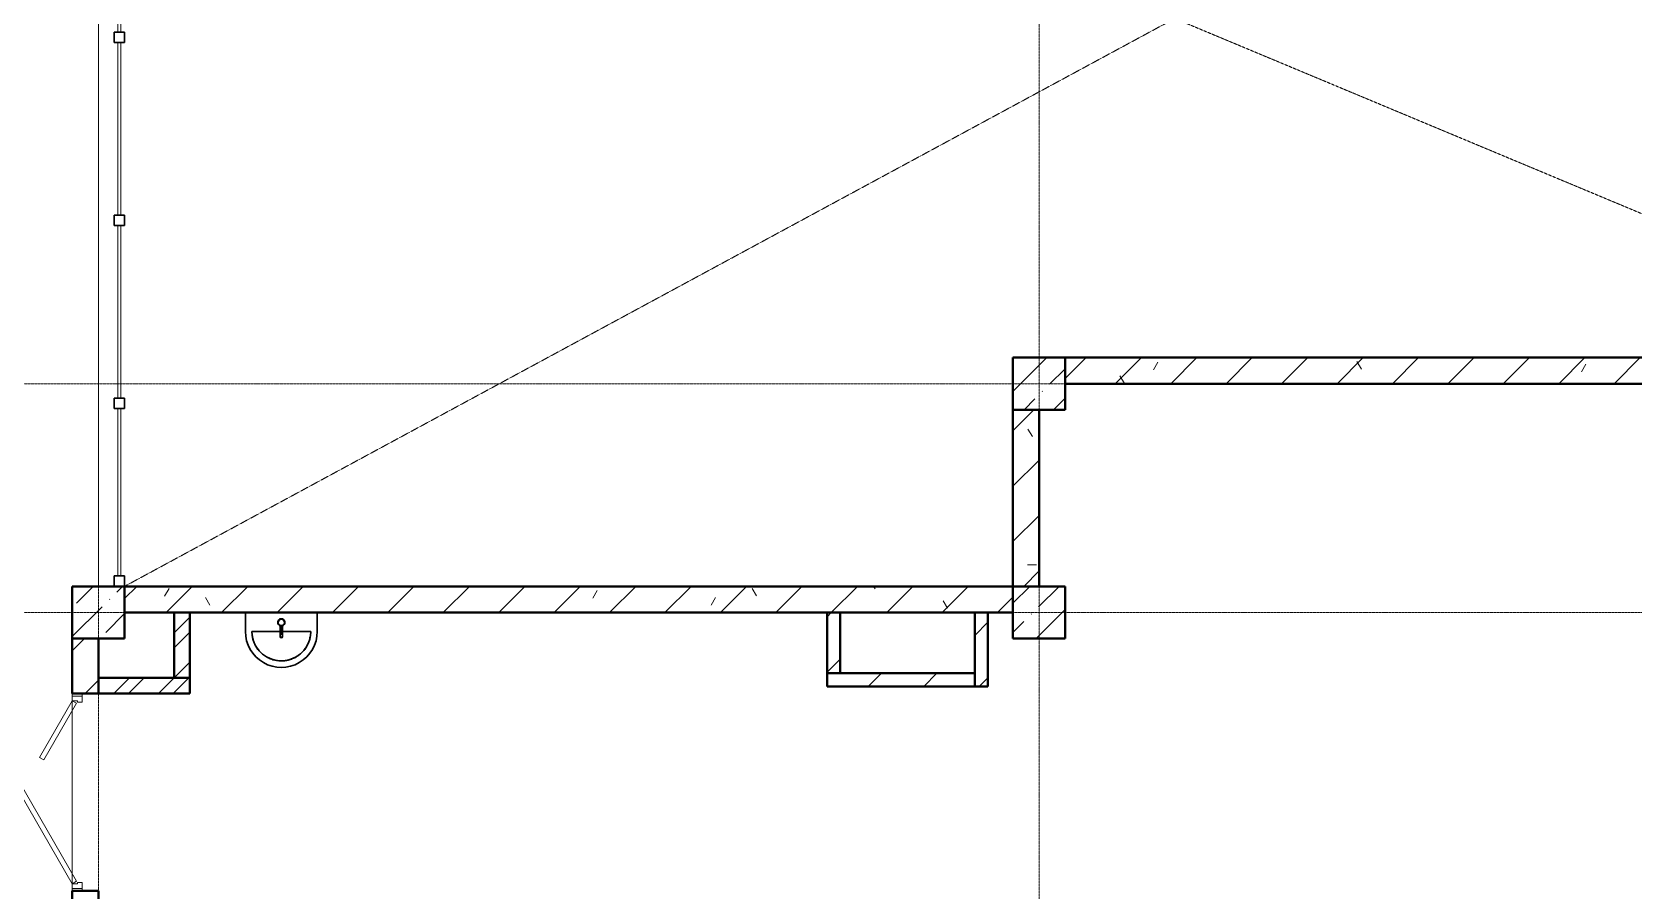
# Model space of a CAD drawing. Header units: millimetres. Extents: x 0 to 351840, y -132678 to 32417.
# Drawn here: x 331318 to 343580, y -110596 to -104026 of the extents above; entities that cross this region are included whole.
import ezdxf

# ---------------------------------------------------------------- set-up
doc = ezdxf.new("R2010")
doc.units = ezdxf.units.MM
for name, pattern in [('BI_линия_сетки', [25, 20, -2.5, 0, -2.5]), ('BI_невидимые', [5, 3, -2]), ('BI_штриховая_ш2_п1', [3, 2, -1])]:
    doc.linetypes.add(name, pattern=pattern)
for name, color, linetype, lineweight in [('Витраж', 7, 'Continuous', 18), ('Двери', 7, 'Continuous', 18), ('Несущие колонны', 7, 'Continuous', 18), ('Оси', 7, 'Continuous', 9), ('Панели витража', 7, 'Continuous', 9), ('Перекрытие', 7, 'Continuous', 18), ('Сантехника', 7, 'Continuous', 9), ('Стены внутренние', 7, 'Continuous', 18), ('Стены несущие', 7, 'Continuous', 18)]:
    doc.layers.add(name, color=color, linetype=linetype, lineweight=lineweight)
doc.layers.add('Линии', color=7, linetype='Continuous', lineweight=9, true_color=0x00a600)
pattern_1 = [(0, (2e-10, 1e-10), (1625.6, 406.4), [67.056, -1152.144, 67.056, -1152.144, -6502.4]), (0, (2e-10, 1e-10), (1625.6, 406.4), [-2438.4, 67.056, -2371.344, 67.056, -1152.144, -2844.8]), (0, (2e-10, 1e-10), (1625.6, 406.4), [-6096, 67.056, -745.744, 67.056, -1964.944]), (120, (609.6, 203.2), (-1164.7527, 1204.611), [67.056, -1152.144, 67.056, -1152.144, -6502.4]), (120, (609.6, 203.2), (-1164.7527, 1204.611), [-2438.4, 67.056, -2371.344, 67.056, -1152.144, -2844.8]), (120, (609.6, 203.2), (-1164.7527, 1204.611), [-6096, 67.056, -745.744, 67.056, -1964.944]), (240, (812.8, 1016), (-460.8473, -1611.011), [67.056, -1152.144, 67.056, -1152.144, -6502.4]), (240, (812.8, 1016), (-460.8473, -1611.011), [-2438.4, 67.056, -2371.344, 67.056, -1152.144, -2844.8]), (240, (812.8, 1016), (-460.8473, -1611.011), [-6096, 67.056, -745.744, 67.056, -1964.944])]
pattern_2 = [(45, (2e-10, 1e-10), (-212.132, 212.132), [])]
pattern_3 = [(45, (2e-10, 1e-10), (-171.0739, 171.0739), []), (45, (114.05, 1e-10), (-171.0739, 171.0739), [])]

# ---------------------------------------------------------------- blocks, each defined once
blk = doc.blocks.new('_временные_конструкции_колонны_монолитные_прямоугольная - _временная_конструкция_колонна_400x400-V13-02 Этаж__3_300___Отделочный_')
at = {"layer": 'Несущие колонны', "lineweight": 9}
h = blk.add_hatch(dxfattribs=at)
h.set_pattern_fill('FP_14', color=9, style=0, pattern_type=2)
h.set_pattern_definition([(45, (-33250, -7900), (84.18955, 308.69595), [396.875, -79.375, 3.353, -76.022])])
h.paths.add_polyline_path([(200, -200), (200, 200), (-200, 200), (-200, -200)])
at = {"layer": 'Несущие колонны', "color": 9, "lineweight": 40}
for p, q in [((200, 200), (-200, 200)), ((-200, 200), (-200, -200)), ((200, -200), (200, 200)), ((-200, -200), (200, -200))]:
    blk.add_line(p, q, dxfattribs=at)
blk = doc.blocks.new('_временные_конструкции_колонны_монолитные_прямоугольная - _временная_конструкция_колонна_400x400-V14-02 Этаж__3_300___Отделочный_')
at = {"layer": 'Несущие колонны', "lineweight": 9}
h = blk.add_hatch(dxfattribs=at)
h.set_pattern_fill('FP_15', color=9, style=0, pattern_type=2)
h.set_pattern_definition([(45, (-40450, -7900), (84.18955, 308.69595), [396.875, -79.375, 3.353, -76.022])])
h.paths.add_polyline_path([(200, -200), (200, 200), (-200, 200), (-200, -200)])
at = {"layer": 'Несущие колонны', "color": 9, "lineweight": 40}
for p, q in [((200, 200), (-200, 200)), ((-200, 200), (-200, -200)), ((200, -200), (200, 200)), ((-200, -200), (200, -200))]:
    blk.add_line(p, q, dxfattribs=at)
blk = doc.blocks.new('_Двери_Металлические_Двупольная_Техническая_3_7 - _дверь_ДМВ_2200-1510_П_Д-12-5814586-02 Этаж__3_300___Отделочный_')
at = {"layer": 'Двери', "color": 9, "lineweight": 9}
for p, q in [((204, 550), (-575, 100)), ((-556, 67), (224, 517)), ((224, 517), (204, 550)), ((373, 317), (392, 350)), ((806, 67), (373, 317)), ((392, 350), (825, 100)), ((-575, 100), (-610, 100)), ((-610, 25), (-565, 25)), ((-575, 100), (-556, 67)), ((-575, 60), (-575, 100)), ((-565, 60), (-575, 60)), ((-565, 25), (-565, 60)), ((825, 100), (806, 67)), ((815, 60), (825, 60)), ((815, 25), (815, 60)), ((860, 25), (815, 25)), ((825, 100), (860, 100)), ((825, 60), (825, 100))]:
    blk.add_line(p, q, dxfattribs=at)
at = {"layer": 'Двери', "color": 9, "linetype": 'BI_невидимые', "lineweight": 9}
for p, q in [((-630, 25), (-630, 100)), ((-630, 100), (-610, 100)), ((-630, 25), (-630, 100)), ((-630, 100), (-610, 100)), ((-610, 100), (-630, 100)), ((-630, 100), (-630, 25)), ((-610, 25), (-630, 25)), ((-610, 25), (-630, 25)), ((-630, 25), (-610, 25)), ((-610, 100), (-610, 25)), ((-610, 100), (-610, 25)), ((-610, 25), (-610, 100)), ((860, 25), (860, 100)), ((860, 100), (880, 100)), ((860, 25), (860, 100)), ((860, 100), (880, 100)), ((880, 100), (860, 100)), ((860, 100), (860, 25)), ((880, 25), (860, 25)), ((880, 25), (860, 25)), ((860, 25), (880, 25)), ((880, 100), (880, 25)), ((880, 100), (880, 25)), ((880, 25), (880, 100))]:
    blk.add_line(p, q, dxfattribs=at)
blk = doc.blocks.new('Системная панель - _панель_витража_остекление_внутренний-5133467-02 Этаж__3_300___Отделочный_')
at = {"layer": 'Панели витража', "color": 9}
for p, q in [((640, 12.5), (-640, 12.5)), ((-640, 12.5), (-640, -12.5)), ((640, -12.5), (640, 12.5)), ((-640, -12.5), (640, -12.5))]:
    blk.add_line(p, q, dxfattribs=at)
blk = doc.blocks.new('Прямоугольный импост - _импост_80x80-V33-02 Этаж__3_300___Отделочный_')
at = {"layer": 'Витраж', "color": 9, "lineweight": 30}
for p, q in [((-80, 40), (0, 40)), ((-80, -40), (-80, 40)), ((0, -40), (-80, -40))]:
    blk.add_line(p, q, dxfattribs=at)
blk = doc.blocks.new('Прямоугольный импост - _импост_80x80-5133465-02 Этаж__3_300___Отделочный_')
at = {"layer": 'Витраж', "color": 9, "lineweight": 30}
for p, q in [((-40, 40), (40, 40)), ((-40, -40), (-40, 40)), ((40, 40), (40, -40)), ((40, -40), (-40, -40))]:
    blk.add_line(p, q, dxfattribs=at)
blk = doc.blocks.new('Системная панель - _панель_витража_остекление_внутренний-5133528-02 Этаж__3_300___Отделочный_')
at = {"layer": 'Панели витража', "color": 9}
for p, q in [((660, 12.5), (-660, 12.5)), ((-660, 12.5), (-660, -12.5)), ((660, -12.5), (660, 12.5)), ((-660, -12.5), (660, -12.5))]:
    blk.add_line(p, q, dxfattribs=at)
blk = doc.blocks.new('_временные_конструкции_колонны_монолитные_прямоугольная - _временная_конструкция_колонна_400x400-V48-02 Этаж__3_300___Отделочный_')
at = {"layer": 'Несущие колонны', "lineweight": 9}
h = blk.add_hatch(dxfattribs=at)
h.set_pattern_fill('FP_44', color=9, style=0, pattern_type=2)
h.set_pattern_definition([(45, (-40450, -9650), (84.18955, 308.69595), [396.875, -79.375, 3.353, -76.022])])
h.paths.add_polyline_path([(200, -200), (200, 200), (-200, 200), (-200, -200)])
at = {"layer": 'Несущие колонны', "color": 9, "lineweight": 40}
for p, q in [((200, 200), (-200, 200)), ((-200, 200), (-200, -200)), ((200, -200), (200, 200)), ((-200, -200), (200, -200))]:
    blk.add_line(p, q, dxfattribs=at)
blk = doc.blocks.new('ADSK_Умывальник_Полукруглый_Керамический_ГОСТ30493-96 - 2-ой величины-V51-02 Этаж__3_300___Отделочный_')
at = {"layer": 'Сантехника', "color": 9, "lineweight": 30}
for p, q in [((15845, 5245), (15700, 5245)), ((15845, 4980), (15845, 5195)), ((15845, 4745), (15845, 4960)), ((15700, 4695), (15845, 4695))]:
    blk.add_line(p, q, dxfattribs=at)
at = {"layer": 'Сантехника', "color": 9, "lineweight": 30, "flags": 128}
blk.add_lwpolyline([(15845, 4745), (15854, 4745), (15863, 4746), (15872, 4747), (15881, 4748), (15890, 4749), (15898, 4751), (15907, 4754), (15916, 4756), (15924, 4759), (15933, 4763), (15941, 4766), (15949, 4770), (15957, 4775), (15965, 4779), (15972, 4784), (15979, 4790), (15986, 4795), (15993, 4801), (16000, 4807), (16006, 4813), (16013, 4820), (16018, 4827), (16024, 4834), (16029, 4841), (16034, 4848), (16039, 4856), (16043, 4864), (16048, 4872), (16051, 4880), (16055, 4888), (16058, 4897), (16061, 4905), (16063, 4914), (16065, 4923), (16067, 4932), (16068, 4941), (16069, 4950), (16070, 4959), (16070, 4968), (16070, 4977), (16069, 4986), (16069, 4995), (16068, 5003), (16066, 5012), (16064, 5021), (16062, 5030), (16059, 5038), (16056, 5047), (16053, 5055), (16050, 5064), (16046, 5072), (16041, 5080), (16037, 5087), (16032, 5095), (16027, 5102), (16021, 5110), (16016, 5117), (16010, 5123), (16003, 5130), (15997, 5136), (15990, 5142), (15983, 5148), (15976, 5153), (15969, 5158), (15961, 5163), (15953, 5167), (15945, 5171), (15937, 5175), (15929, 5179), (15920, 5182), (15912, 5185), (15903, 5187), (15894, 5189), (15886, 5191), (15877, 5193), (15868, 5194), (15859, 5195), (15850, 5195), (15845, 5195)], dxfattribs=at)
at = {"layer": 'Сантехника', "color": 9, "lineweight": 30}
for radius in [275, 225]:
    blk.add_arc((15845, 4970), radius, 270, 90, dxfattribs=at)
blk = doc.blocks.new('ADSK_Смеситель_ГОСТ25809-96 - Для умывальника_Однорукояточный-V53-02 Этаж__3_300___Отделочный_')
at = {"layer": 'Сантехника', "color": 9, "lineweight": 30}
for p, q in [((15858, 3880), (15800, 3880)), ((15845, 3876), (15800, 3876)), ((15800, 3864), (15845, 3864)), ((15800, 3860), (15858, 3860)), ((15866, 3876), (15845, 3876)), ((15845, 3865), (15845, 3875)), ((15845, 3864), (15866, 3864)), ((15881, 3880), (15858, 3880)), ((15858, 3860), (15881, 3860)), ((15866, 3875), (15866, 3876)), ((15866, 3875), (15866, 3876)), ((15866, 3875), (15866, 3865)), ((15866, 3864), (15866, 3865)), ((15866, 3864), (15866, 3865)), ((15885, 3880), (15881, 3880)), ((15881, 3860), (15885, 3860))]:
    blk.add_line(p, q, dxfattribs=at)
for radius, start, end in [(27.5, 90, 270), (27.5, 173.3116, 186.6875), (27.5, 135, 168.0226), (27.5, 191.9767, 225), (24.5, 90, 270), (27.5, 113.3113, 126.6872), (27.5, 233.3119, 246.6878), (27.5, 90, 108.0223), (27.5, 251.9769, 270), (27.5, 71.9777, 90), (27.5, 11.0769, 90), (24.5, 270, 90), (27.5, 270, 348.9224), (27.5, 270, 288.0231), (27.5, 53.3128, 66.6887), (27.5, 293.3122, 306.6881), (27.5, 11.9774, 45), (27.5, 315, 348.0233), (24.5, 10.2298, 15), (24.5, 10.2298, 15), (24.5, 345, 349.7702), (24.5, 345, 349.7702)]:
    blk.add_arc((15775, 3870), radius, start, end, dxfattribs=at)
for start_param, end_param in [(4.712389, 6.283185), (3.141593, 4.712389)]:
    blk.add_ellipse((15885, 3870), major_axis=(0, 10), ratio=0.965926, start_param=start_param, end_param=end_param, dxfattribs=at)
for points, knots in [([(15799, 3875), (15799, 3875), (15799, 3875), (15799, 3876), (15799, 3876), (15799, 3876), (15799, 3877)], [0.13888889, 0.13888889, 0.13888889, 0.13888889, 0.16666667, 0.19444444, 0.20833333, 0.22222222, 0.22222222, 0.22222222, 0.22222222]), ([(15799, 3863), (15799, 3863), (15799, 3864), (15799, 3864), (15799, 3865), (15799, 3865), (15799, 3865)], [0.77430556, 0.77430556, 0.77430556, 0.77430556, 0.78298611, 0.79166667, 0.82638889, 0.86111111, 0.86111111, 0.86111111, 0.86111111]), ([(15845, 3876), (15845, 3876), (15845, 3876), (15845, 3876), (15845, 3876), (15845, 3875), (15845, 3875), (15845, 3875)], [0, 0, 0, 0, 0.166667, 0.333333, 0.5, 0.666667, 1, 1, 1, 1]), ([(15846, 3864), (15846, 3864), (15846, 3864), (15846, 3864), (15846, 3864), (15846, 3865), (15846, 3865), (15846, 3865)], [0, 0, 0, 0, 0.166667, 0.333333, 0.5, 0.666667, 1, 1, 1, 1]), ([(15855, 3865), (15855, 3863), (15856, 3862), (15857, 3860), (15858, 3860), (15858, 3860)], [0.1666667, 0.1666667, 0.1666667, 0.1666667, 0.3333333, 0.4166667, 0.5, 0.5, 0.5, 0.5]), ([(15881, 3880), (15881, 3880), (15882, 3880), (15882, 3880), (15882, 3880), (15883, 3880), (15883, 3879), (15884, 3879), (15884, 3879), (15885, 3879), (15885, 3878), (15886, 3878), (15886, 3877), (15886, 3877), (15887, 3876), (15887, 3875), (15888, 3874), (15888, 3872), (15888, 3871), (15888, 3870)], [0.5, 0.5, 0.5, 0.5, 0.5208333, 0.5416667, 0.5625, 0.5833333, 0.6041667, 0.625, 0.6458333, 0.6666667, 0.6875, 0.7083333, 0.75, 0.7708333, 0.7916667, 0.8333333, 0.875, 0.9166667, 1, 1, 1, 1]), ([(15888, 3870), (15888, 3869), (15888, 3868), (15888, 3866), (15887, 3865), (15887, 3864), (15886, 3863), (15886, 3863), (15885, 3862), (15885, 3861), (15884, 3861), (15884, 3861), (15883, 3861), (15883, 3860), (15882, 3860), (15882, 3860), (15882, 3860), (15881, 3860), (15881, 3860)], [0, 0, 0, 0, 0.0833333, 0.125, 0.1666667, 0.2083333, 0.2291667, 0.25, 0.2916667, 0.3333333, 0.3541667, 0.375, 0.3958333, 0.4166667, 0.4375, 0.4583333, 0.4791667, 0.5, 0.5, 0.5, 0.5])]:
    blk.add_open_spline(points, degree=3, knots=knots, dxfattribs=at)
for points in [[(15800, 3875), (15800, 3875), (15800, 3875), (15800, 3876), (15800, 3876), (15800, 3876), (15800, 3876), (15800, 3876)], [(15800, 3876), (15800, 3876), (15800, 3876), (15800, 3876)], [(15800, 3865), (15800, 3867), (15800, 3870), (15800, 3873), (15800, 3875)], [(15800, 3864), (15800, 3864), (15800, 3864), (15800, 3864), (15800, 3864), (15800, 3865), (15800, 3865), (15800, 3865)], [(15800, 3864), (15800, 3864), (15800, 3864), (15800, 3864), (15800, 3864)], [(15845, 3865), (15845, 3865), (15845, 3864), (15845, 3864), (15845, 3864), (15845, 3864)], [(15846, 3875), (15846, 3875), (15846, 3876), (15846, 3876), (15846, 3876), (15846, 3876)], [(15858, 3880), (15858, 3880), (15857, 3880), (15856, 3879), (15855, 3877), (15855, 3876), (15855, 3875)]]:
    blk.add_open_spline(points, degree=3, dxfattribs=at)
blk = doc.blocks.new('A$C6dd5c291')
at = {"layer": 'Стены внутренние', "lineweight": 9}
h = blk.add_hatch(dxfattribs=at)
h.set_pattern_fill('FP_33', color=9, style=0, pattern_type=2)
h.set_pattern_definition(pattern_1)
h.paths.add_polyline_path([(47450, 9650), (47450, 9850), (40650, 9850), (40650, 9650), (45726.2, 9650)])
h = blk.add_hatch(dxfattribs=at)
h.set_pattern_fill('FP_34', color=9, style=0, pattern_type=2)
h.set_pattern_definition(pattern_2)
h.paths.add_polyline_path([(47450, 9650), (47450, 9850), (40650, 9850), (40650, 9650), (45726.2, 9650)])
h = blk.add_hatch(dxfattribs=at)
h.set_pattern_fill('FP_33', color=9, style=0, pattern_type=2)
h.set_pattern_definition(pattern_1)
h.paths.add_polyline_path([(40450, 8100), (40450, 9450), (40250, 9450), (40250, 8100)])
h = blk.add_hatch(dxfattribs=at)
h.set_pattern_fill('FP_34', color=9, style=0, pattern_type=2)
h.set_pattern_definition(pattern_2)
h.paths.add_polyline_path([(40450, 8100), (40450, 9450), (40250, 9450), (40250, 8100)])
h = blk.add_hatch(dxfattribs=at)
h.set_pattern_fill('FP_33', color=9, style=0, pattern_type=2)
h.set_pattern_definition(pattern_1)
h.paths.add_polyline_path([(40250, 7900), (40250, 8100), (33450, 8100), (33450, 7900), (37159.2, 7900)])
h = blk.add_hatch(dxfattribs=at)
h.set_pattern_fill('FP_34', color=9, style=0, pattern_type=2)
h.set_pattern_definition(pattern_2)
h.paths.add_polyline_path([(40250, 7900), (40250, 8100), (33450, 8100), (33450, 7900), (37159.2, 7900)])
h = blk.add_hatch(dxfattribs=at)
h.set_pattern_fill('FP_35', color=9, style=0, pattern_type=2)
h.set_pattern_definition(pattern_3)
h.paths.add_polyline_path([(33830, 7400), (33950, 7400), (33950, 7900), (33830, 7900), (33830, 7865.5)])
h = blk.add_hatch(dxfattribs=at)
h.set_pattern_fill('FP_33', color=9, style=0, pattern_type=2)
h.set_pattern_definition(pattern_1)
h.paths.add_polyline_path([(38927.1, 7435), (38927.1, 7900), (38827.1, 7900), (38827.1, 7435)])
h = blk.add_hatch(dxfattribs=at)
h.set_pattern_fill('FP_34', color=9, style=0, pattern_type=2)
h.set_pattern_definition(pattern_2)
h.paths.add_polyline_path([(38927.1, 7435), (38927.1, 7900), (38827.1, 7900), (38827.1, 7435)])
h = blk.add_hatch(dxfattribs=at)
h.set_pattern_fill('FP_34', color=9, style=0, pattern_type=2)
h.set_pattern_definition(pattern_2)
h.paths.add_polyline_path([(40057.1, 7335), (40057.1, 7900), (39957.1, 7900), (39957.1, 7335)])
h = blk.add_hatch(dxfattribs=at)
h.set_pattern_fill('FP_33', color=9, style=0, pattern_type=2)
h.set_pattern_definition(pattern_1)
h.paths.add_polyline_path([(33050, 200), (33250, 200), (33250, 5770), (33050, 5770), (33050, 1445.6)])
h.paths.add_polyline_path([(33050, 7280), (33250, 7280), (33250, 7700), (33050, 7700)])
h = blk.add_hatch(dxfattribs=at)
h.set_pattern_fill('FP_34', color=9, style=0, pattern_type=2)
h.set_pattern_definition(pattern_2)
h.paths.add_polyline_path([(33050, 200), (33250, 200), (33250, 5770), (33050, 5770), (33050, 1445.6)])
h.paths.add_polyline_path([(33050, 7280), (33250, 7280), (33250, 7700), (33050, 7700)])
h = blk.add_hatch(dxfattribs=at)
h.set_pattern_fill('FP_35', color=9, style=0, pattern_type=2)
h.set_pattern_definition(pattern_3)
h.paths.add_polyline_path([(33950, 7280), (33950, 7400), (33250, 7400), (33250, 7280), (33946.5, 7280)])
h = blk.add_hatch(dxfattribs=at)
h.set_pattern_fill('FP_33', color=9, style=0, pattern_type=2)
h.set_pattern_definition(pattern_1)
h.paths.add_polyline_path([(39957.1, 7335), (39957.1, 7435), (38827.1, 7435), (38827.1, 7335)])
h = blk.add_hatch(dxfattribs=at)
h.set_pattern_fill('FP_34', color=9, style=0, pattern_type=2)
h.set_pattern_definition(pattern_2)
h.paths.add_polyline_path([(39957.1, 7335), (39957.1, 7435), (38827.1, 7435), (38827.1, 7335)])
at = {"layer": 'Линии', "color": 9, "linetype": 'BI_штриховая_ш2_п1'}
for p, q in [((33450, 8100), (47700, 15800)), ((33450, 15800), (47700, 9850))]:
    blk.add_line(p, q, dxfattribs=at)
at = {"layer": 'Оси', "color": 9, "linetype": 'BI_линия_сетки'}
for p, q in [((33250, -3558.5), (33250, 30190.3)), ((40450, -3558.5), (40450, 30190.3)), ((-4915.7, 9650), (50661.2, 9650)), ((-4915.7, 7900), (50661.2, 7900))]:
    blk.add_line(p, q, dxfattribs=at)
at = {"layer": 'Перекрытие', "color": 9, "lineweight": 9}
blk.add_line((33050, 7260), (33050, 5790), dxfattribs=at)
at = {"layer": 'Стены внутренние', "color": 9}
blk.add_line((33250, 8100), (33250, 13700), dxfattribs=at)
at = {"layer": 'Стены несущие', "color": 9, "lineweight": 40}
for p, q in [((47450, 9850), (40650, 9850)), ((40650, 9650), (47450, 9650)), ((40250, 9450), (40250, 8100)), ((40450, 8100), (40450, 9450)), ((40250, 8100), (33450, 8100)), ((33450, 7900), (40250, 7900)), ((33830, 7900), (33830, 7400)), ((33950, 7280), (33950, 7900)), ((38827.1, 7900), (38827.1, 7335)), ((38927.1, 7900), (38827.1, 7900)), ((38927.1, 7435), (38927.1, 7900)), ((39957.1, 7900), (39957.1, 7335)), ((40057.1, 7335), (40057.1, 7900)), ((33050, 7700), (33050, 7280)), ((33250, 7700), (33250, 7280)), ((33250, 7400), (33950, 7400)), ((39957.1, 7435), (38827.1, 7435)), ((33050, 7280), (33950, 7280)), ((38827.1, 7335), (40057.1, 7335)), ((33050, 5770), (33050, 5400)), ((33250, 5770), (33050, 5770)), ((33250, 200), (33250, 5770))]:
    blk.add_line(p, q, dxfattribs=at)
at = {"layer": 'Витраж', "color": 9, "extrusion": (0, 0, -1), "rotation": 270.0000000000001}
for name, p in [('Прямоугольный импост - _импост_80x80-5133465-02 Этаж__3_300___Отделочный_', (-33410, 12300)), ('Прямоугольный импост - _импост_80x80-5133465-02 Этаж__3_300___Отделочный_', (-33410, 10900)), ('Прямоугольный импост - _импост_80x80-5133465-02 Этаж__3_300___Отделочный_', (-33410, 9500)), ('Прямоугольный импост - _импост_80x80-V33-02 Этаж__3_300___Отделочный_', (-33410, 8100))]:
    blk.add_blockref(name, p, dxfattribs=at)
at = {"layer": 'Двери', "color": 9, "rotation": 89.9999999999999}
blk.add_blockref('_Двери_Металлические_Двупольная_Техническая_3_7 - _дверь_ДМВ_2200-1510_П_Д-12-5814586-02 Этаж__3_300___Отделочный_', (33150, 6400), dxfattribs=at)
at = {"layer": 'Несущие колонны', "color": 9}
for name, p in [('_временные_конструкции_колонны_монолитные_прямоугольная - _временная_конструкция_колонна_400x400-V48-02 Этаж__3_300___Отделочный_', (40450, 9650)), ('_временные_конструкции_колонны_монолитные_прямоугольная - _временная_конструкция_колонна_400x400-V13-02 Этаж__3_300___Отделочный_', (33250, 7900)), ('_временные_конструкции_колонны_монолитные_прямоугольная - _временная_конструкция_колонна_400x400-V14-02 Этаж__3_300___Отделочный_', (40450, 7900))]:
    blk.add_blockref(name, p, dxfattribs=at)
at = {"layer": 'Панели витража', "color": 9, "rotation": 269.9999999999999}
for name, p in [('Системная панель - _панель_витража_остекление_внутренний-5133467-02 Этаж__3_300___Отделочный_', (33410, 12980)), ('Системная панель - _панель_витража_остекление_внутренний-5133528-02 Этаж__3_300___Отделочный_', (33410, 11600)), ('Системная панель - _панель_витража_остекление_внутренний-5133528-02 Этаж__3_300___Отделочный_', (33410, 10200)), ('Системная панель - _панель_витража_остекление_внутренний-5133467-02 Этаж__3_300___Отделочный_', (33410, 8820))]:
    blk.add_blockref(name, p, dxfattribs=at)
at = {"layer": 'Сантехника', "color": 9, "rotation": 269.9999999999999}
for name, p in [('ADSK_Умывальник_Полукруглый_Керамический_ГОСТ30493-96 - 2-ой величины-V51-02 Этаж__3_300___Отделочный_', (29680, 23600)), ('ADSK_Смеситель_ГОСТ25809-96 - Для умывальника_Однорукояточный-V53-02 Этаж__3_300___Отделочный_', (30780, 23600))]:
    blk.add_blockref(name, p, dxfattribs=at)

msp = doc.modelspace()

# ---------------------------------------------------------------- block references
msp.add_blockref('A$C6dd5c291', (298576, -116366))

doc.saveas('drawing.dxf')
